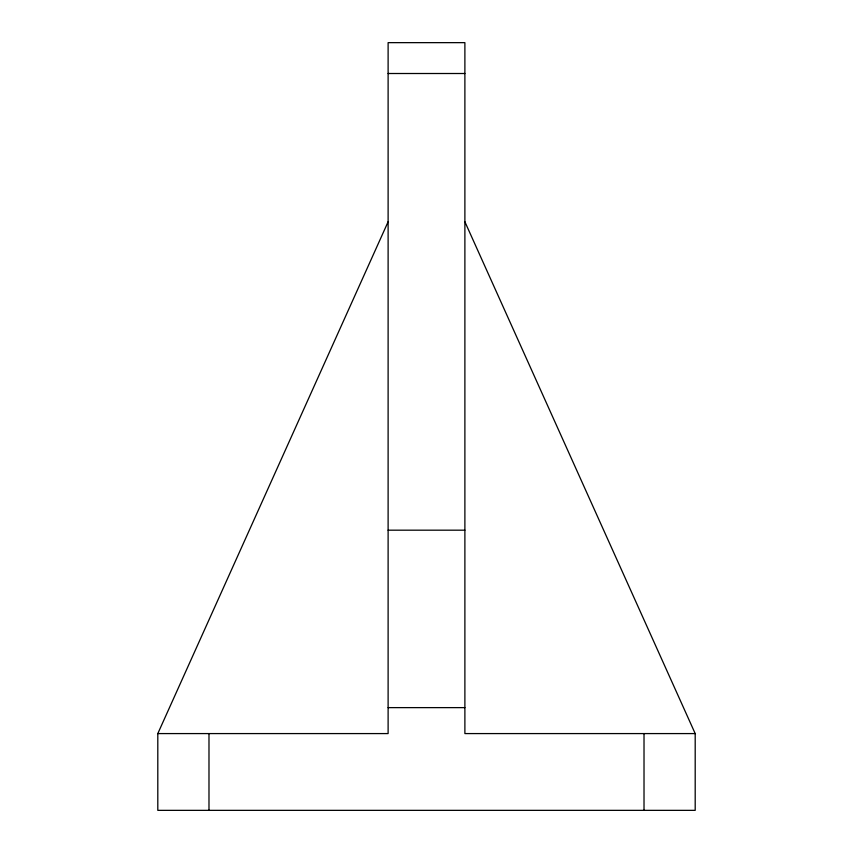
<?xml version="1.0" encoding="UTF-8"?>
<svg xmlns="http://www.w3.org/2000/svg" width="853" height="853" viewBox="0 0 853 853"><rect width="100%" height="100%" fill="white"/><g stroke="black" fill="none" stroke-linecap="round" stroke-linejoin="round"><path stroke-width="1.28" d="M464.885 221.78L695.195 733.58L695.195 810.35L157.805 810.35L157.805 733.58L388.115 221.78M388.115 73.507L464.885 73.507M388.115 530.182L464.885 530.182M388.115 707.627L464.885 707.627M157.805 733.58L388.115 733.58L388.115 42.65L464.885 42.65L464.885 733.58L695.195 733.58M644.015 733.58L644.015 810.35M208.985 733.58L208.985 810.35"/></g></svg>
